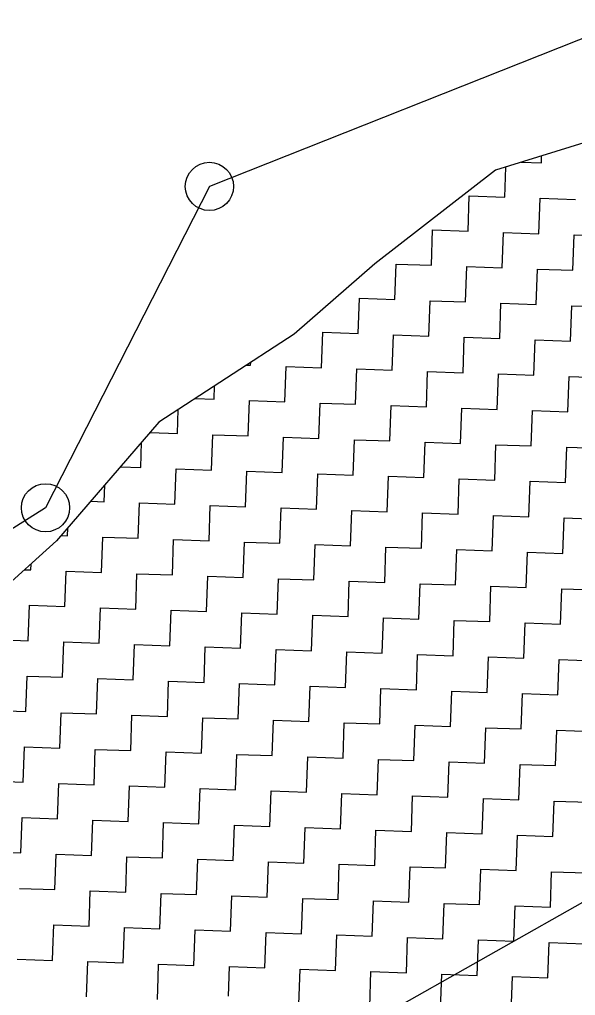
# Model space of a CAD drawing. Header units: metres. Extents: x 287345 to 291891, y 1993918 to 1999987.
# Drawn here: x 289560.5 to 289718.4, y 1999291.8 to 1999569.2 of the extents above; entities that cross this region are included whole.
import ezdxf

# ---------------------------------------------------------------- set-up
doc = ezdxf.new("R2010")
doc.units = ezdxf.units.M
doc.header["$MEASUREMENT"] = 0
for name, color, linetype in [('POLY_HATCH', 12, 'Continuous'), ('POLY_PARCEL', 6, 'Continuous'), ('V_BOUND_LINE', 7, 'Continuous')]:
    doc.layers.add(name, color=color, linetype=linetype)

msp = doc.modelspace()

# ---------------------------------------------------------------- linework, layer by layer
for centre in [(289614.45, 1999521.72), (289567.89, 1999430.39)]:
    msp.add_circle(centre, 6.85)
at = {"layer": 'POLY_HATCH'}
for p, q in [((289747.77, 1999542.56), (289695.75, 1999526.34)), ((289695.75, 1999526.34), (289661.44, 1999499.76)), ((289661.44, 1999499.76), (289638.48, 1999479.73)), ((289638.48, 1999479.73), (289600.06, 1999454.69)), ((289600.06, 1999454.69), (289571.05, 1999420.97)), ((289571.05, 1999420.97), (289527.97, 1999382.2))]:
    msp.add_line(p, q, dxfattribs=at)
at = {"layer": 'POLY_HATCH', "linetype": 'Continuous'}
for p, q in [((289708.74, 1999528.4), (289708.81, 1999530.41)), ((289698.32, 1999518.7), (289698.63, 1999527.24)), ((289703, 1999528.6), (289708.74, 1999528.4)), ((289687.91, 1999509), (289688.27, 1999519.06)), ((289688.27, 1999519.06), (289698.32, 1999518.7)), ((289708.02, 1999508.29), (289708.38, 1999518.35)), ((289708.38, 1999518.35), (289718.43, 1999517.99)), ((289677.5, 1999499.3), (289677.86, 1999509.36)), ((289677.86, 1999509.36), (289687.91, 1999509)), ((289697.61, 1999498.59), (289697.97, 1999508.65)), ((289697.97, 1999508.65), (289708.02, 1999508.29)), ((289717.72, 1999497.88), (289718.08, 1999507.93)), ((289718.08, 1999507.93), (289728.13, 1999507.58)), ((289667.09, 1999489.6), (289667.45, 1999499.66)), ((289667.45, 1999499.66), (289677.5, 1999499.3)), ((289687.2, 1999488.89), (289687.56, 1999498.95)), ((289687.56, 1999498.95), (289697.61, 1999498.59)), ((289707.31, 1999488.18), (289707.67, 1999498.24)), ((289707.67, 1999498.24), (289717.72, 1999497.88)), ((289656.68, 1999479.91), (289657.04, 1999489.96)), ((289657.04, 1999489.96), (289667.09, 1999489.6)), ((289676.79, 1999479.19), (289677.15, 1999489.25)), ((289677.15, 1999489.25), (289687.2, 1999488.89)), ((289696.9, 1999478.48), (289697.26, 1999488.54)), ((289697.26, 1999488.54), (289707.31, 1999488.18)), ((289717.01, 1999477.77), (289717.37, 1999487.83)), ((289717.37, 1999487.83), (289727.42, 1999487.47)), ((289646.27, 1999470.21), (289646.63, 1999480.26)), ((289646.63, 1999480.26), (289656.68, 1999479.91)), ((289666.38, 1999469.5), (289666.74, 1999479.55)), ((289666.74, 1999479.55), (289676.79, 1999479.19)), ((289686.49, 1999468.78), (289686.85, 1999478.84)), ((289686.85, 1999478.84), (289696.9, 1999478.48)), ((289706.6, 1999468.07), (289706.96, 1999478.13)), ((289706.96, 1999478.13), (289717.01, 1999477.77)), ((289625.02, 1999470.96), (289626.16, 1999470.92)), ((289626.16, 1999470.92), (289626.19, 1999471.72)), ((289635.86, 1999460.51), (289636.22, 1999470.56)), ((289636.22, 1999470.56), (289646.27, 1999470.21)), ((289655.97, 1999459.8), (289656.33, 1999469.85)), ((289656.33, 1999469.85), (289666.38, 1999469.5)), ((289676.08, 1999459.09), (289676.44, 1999469.14)), ((289676.44, 1999469.14), (289686.49, 1999468.78)), ((289696.19, 1999458.37), (289696.55, 1999468.43)), ((289696.55, 1999468.43), (289706.6, 1999468.07)), ((289716.3, 1999457.66), (289716.65, 1999467.72)), ((289716.65, 1999467.72), (289726.71, 1999467.36)), ((289615.75, 1999461.22), (289615.89, 1999465.01)), ((289610.37, 1999461.41), (289615.75, 1999461.22)), ((289625.45, 1999450.81), (289625.81, 1999460.86)), ((289625.81, 1999460.86), (289635.86, 1999460.51)), ((289645.56, 1999450.1), (289645.92, 1999460.15)), ((289645.92, 1999460.15), (289655.97, 1999459.8)), ((289605.34, 1999451.52), (289605.58, 1999458.29)), ((289665.67, 1999449.39), (289666.03, 1999459.44)), ((289666.03, 1999459.44), (289676.08, 1999459.09)), ((289685.78, 1999448.68), (289686.14, 1999458.73)), ((289686.14, 1999458.73), (289696.19, 1999458.37)), ((289705.89, 1999447.96), (289706.24, 1999458.02)), ((289706.24, 1999458.02), (289716.3, 1999457.66)), ((289597.57, 1999451.8), (289605.34, 1999451.52)), ((289594.93, 1999441.82), (289595.19, 1999449.03)), ((289615.04, 1999441.11), (289615.4, 1999451.17)), ((289615.4, 1999451.17), (289625.45, 1999450.81)), ((289635.15, 1999440.4), (289635.51, 1999450.45)), ((289635.51, 1999450.45), (289645.56, 1999450.1)), ((289655.26, 1999439.69), (289655.62, 1999449.74)), ((289655.62, 1999449.74), (289665.67, 1999449.39)), ((289675.37, 1999438.98), (289675.73, 1999449.03)), ((289675.73, 1999449.03), (289685.78, 1999448.68)), ((289695.48, 1999438.27), (289695.83, 1999448.32)), ((289695.83, 1999448.32), (289705.89, 1999447.96)), ((289715.59, 1999437.55), (289715.94, 1999447.61)), ((289715.94, 1999447.61), (289726, 1999447.25)), ((289589.17, 1999442.03), (289594.93, 1999441.82)), ((289604.63, 1999431.41), (289604.99, 1999441.47)), ((289604.99, 1999441.47), (289615.04, 1999441.11)), ((289624.74, 1999430.7), (289625.1, 1999440.76)), ((289625.1, 1999440.76), (289635.15, 1999440.4)), ((289644.85, 1999429.99), (289645.21, 1999440.04)), ((289645.21, 1999440.04), (289655.26, 1999439.69)), ((289664.96, 1999429.28), (289665.32, 1999439.33)), ((289665.32, 1999439.33), (289675.37, 1999438.98)), ((289685.07, 1999428.57), (289685.42, 1999438.62)), ((289685.42, 1999438.62), (289695.48, 1999438.27)), ((289705.18, 1999427.85), (289705.53, 1999437.91)), ((289705.53, 1999437.91), (289715.59, 1999437.55)), ((289584.52, 1999432.12), (289584.69, 1999436.82)), ((289580.76, 1999432.26), (289584.52, 1999432.12)), ((289594.22, 1999421.71), (289594.58, 1999431.77)), ((289594.58, 1999431.77), (289604.63, 1999431.41)), ((289614.33, 1999421), (289614.69, 1999431.06)), ((289614.69, 1999431.06), (289624.74, 1999430.7)), ((289634.44, 1999420.29), (289634.8, 1999430.35)), ((289634.8, 1999430.35), (289644.85, 1999429.99)), ((289654.55, 1999419.58), (289654.9, 1999429.63)), ((289654.9, 1999429.63), (289664.96, 1999429.28)), ((289674.66, 1999418.87), (289675.01, 1999428.92)), ((289675.01, 1999428.92), (289685.07, 1999428.57)), ((289694.77, 1999418.16), (289695.12, 1999428.21)), ((289695.12, 1999428.21), (289705.18, 1999427.85)), ((289714.88, 1999417.44), (289715.23, 1999427.5)), ((289715.23, 1999427.5), (289725.29, 1999427.14)), ((289574.11, 1999422.43), (289574.19, 1999424.62)), ((289572.36, 1999422.49), (289574.11, 1999422.43)), ((289583.81, 1999412.02), (289584.17, 1999422.07)), ((289584.17, 1999422.07), (289594.22, 1999421.71)), ((289603.92, 1999411.3), (289604.28, 1999421.36)), ((289604.28, 1999421.36), (289614.33, 1999421)), ((289624.03, 1999410.59), (289624.39, 1999420.65)), ((289624.39, 1999420.65), (289634.44, 1999420.29)), ((289644.14, 1999409.88), (289644.49, 1999419.94)), ((289644.49, 1999419.94), (289654.55, 1999419.58)), ((289664.25, 1999409.17), (289664.6, 1999419.22)), ((289664.6, 1999419.22), (289674.66, 1999418.87)), ((289684.36, 1999408.46), (289684.71, 1999418.51)), ((289684.71, 1999418.51), (289694.77, 1999418.16)), ((289704.47, 1999407.75), (289704.82, 1999417.8)), ((289704.82, 1999417.8), (289714.88, 1999417.44)), ((289561.96, 1999412.79), (289563.7, 1999412.73)), ((289563.7, 1999412.73), (289563.76, 1999414.41)), ((289573.4, 1999402.32), (289573.76, 1999412.37)), ((289573.76, 1999412.37), (289583.81, 1999412.02)), ((289593.51, 1999401.61), (289593.87, 1999411.66)), ((289593.87, 1999411.66), (289603.92, 1999411.3)), ((289613.62, 1999400.89), (289613.98, 1999410.95)), ((289613.98, 1999410.95), (289624.03, 1999410.59)), ((289633.73, 1999400.18), (289634.08, 1999410.24)), ((289634.08, 1999410.24), (289644.14, 1999409.88)), ((289653.84, 1999399.47), (289654.19, 1999409.52)), ((289654.19, 1999409.52), (289664.25, 1999409.17)), ((289673.95, 1999398.76), (289674.3, 1999408.81)), ((289674.3, 1999408.81), (289684.36, 1999408.46)), ((289694.06, 1999398.05), (289694.41, 1999408.1)), ((289694.41, 1999408.1), (289704.47, 1999407.75)), ((289714.16, 1999397.34), (289714.52, 1999407.39)), ((289714.52, 1999407.39), (289724.57, 1999407.03)), ((289562.99, 1999392.62), (289563.35, 1999402.67)), ((289563.35, 1999402.67), (289573.4, 1999402.32)), ((289583.1, 1999391.91), (289583.46, 1999401.96)), ((289583.46, 1999401.96), (289593.51, 1999401.61)), ((289603.21, 1999391.19), (289603.56, 1999401.25)), ((289603.56, 1999401.25), (289613.62, 1999400.89)), ((289623.32, 1999390.48), (289623.67, 1999400.54)), ((289623.67, 1999400.54), (289633.73, 1999400.18)), ((289643.43, 1999389.77), (289643.78, 1999399.83)), ((289643.78, 1999399.83), (289653.84, 1999399.47)), ((289663.54, 1999389.06), (289663.89, 1999399.11)), ((289663.89, 1999399.11), (289673.95, 1999398.76)), ((289683.65, 1999388.35), (289684, 1999398.4)), ((289684, 1999398.4), (289694.06, 1999398.05)), ((289703.75, 1999387.64), (289704.11, 1999397.69)), ((289704.11, 1999397.69), (289714.16, 1999397.34)), ((289552.94, 1999392.97), (289562.99, 1999392.62)), ((289572.69, 1999382.21), (289573.05, 1999392.26)), ((289573.05, 1999392.26), (289583.1, 1999391.91)), ((289592.8, 1999381.5), (289593.15, 1999391.55)), ((289593.15, 1999391.55), (289603.21, 1999391.19)), ((289612.91, 1999380.78), (289613.26, 1999390.84)), ((289613.26, 1999390.84), (289623.32, 1999390.48)), ((289633.02, 1999380.07), (289633.37, 1999390.13)), ((289633.37, 1999390.13), (289643.43, 1999389.77)), ((289653.13, 1999379.36), (289653.48, 1999389.42)), ((289653.48, 1999389.42), (289663.54, 1999389.06)), ((289673.23, 1999378.65), (289673.59, 1999388.7)), ((289673.59, 1999388.7), (289683.65, 1999388.35)), ((289693.34, 1999377.94), (289693.7, 1999387.99)), ((289693.7, 1999387.99), (289703.75, 1999387.64)), ((289713.45, 1999377.23), (289713.81, 1999387.28)), ((289713.81, 1999387.28), (289723.86, 1999386.93)), ((289562.28, 1999372.51), (289562.64, 1999382.56)), ((289562.64, 1999382.56), (289572.69, 1999382.21)), ((289582.39, 1999371.8), (289582.74, 1999381.85)), ((289582.74, 1999381.85), (289592.8, 1999381.5)), ((289602.5, 1999371.09), (289602.85, 1999381.14)), ((289602.85, 1999381.14), (289612.91, 1999380.78)), ((289622.61, 1999370.37), (289622.96, 1999380.43)), ((289622.96, 1999380.43), (289633.02, 1999380.07)), ((289642.72, 1999369.66), (289643.07, 1999379.72)), ((289643.07, 1999379.72), (289653.13, 1999379.36)), ((289662.82, 1999368.95), (289663.18, 1999379.01)), ((289663.18, 1999379.01), (289673.23, 1999378.65)), ((289682.93, 1999368.24), (289683.29, 1999378.29)), ((289683.29, 1999378.29), (289693.34, 1999377.94)), ((289703.04, 1999367.53), (289703.4, 1999377.58)), ((289703.4, 1999377.58), (289713.45, 1999377.23)), ((289552.23, 1999372.86), (289562.28, 1999372.51)), ((289571.98, 1999362.1), (289572.33, 1999372.15)), ((289572.33, 1999372.15), (289582.39, 1999371.8)), ((289592.09, 1999361.39), (289592.44, 1999371.44)), ((289592.44, 1999371.44), (289602.5, 1999371.09)), ((289612.2, 1999360.68), (289612.55, 1999370.73)), ((289612.55, 1999370.73), (289622.61, 1999370.37)), ((289632.31, 1999359.96), (289632.66, 1999370.02)), ((289632.66, 1999370.02), (289642.72, 1999369.66)), ((289652.41, 1999359.25), (289652.77, 1999369.31)), ((289652.77, 1999369.31), (289662.82, 1999368.95)), ((289672.52, 1999358.54), (289672.88, 1999368.6)), ((289672.88, 1999368.6), (289682.93, 1999368.24)), ((289692.63, 1999357.83), (289692.99, 1999367.88)), ((289692.99, 1999367.88), (289703.04, 1999367.53)), ((289712.74, 1999357.12), (289713.1, 1999367.17)), ((289713.1, 1999367.17), (289723.15, 1999366.82)), ((289561.57, 1999352.4), (289561.92, 1999362.45)), ((289561.92, 1999362.45), (289571.98, 1999362.1)), ((289581.68, 1999351.69), (289582.03, 1999361.74)), ((289582.03, 1999361.74), (289592.09, 1999361.39)), ((289601.79, 1999350.98), (289602.14, 1999361.03)), ((289602.14, 1999361.03), (289612.2, 1999360.68)), ((289621.89, 1999350.27), (289622.25, 1999360.32)), ((289622.25, 1999360.32), (289632.31, 1999359.96)), ((289642, 1999349.55), (289642.36, 1999359.61)), ((289642.36, 1999359.61), (289652.41, 1999359.25)), ((289662.11, 1999348.84), (289662.47, 1999358.9)), ((289662.47, 1999358.9), (289672.52, 1999358.54)), ((289682.22, 1999348.13), (289682.58, 1999358.18)), ((289682.58, 1999358.18), (289692.63, 1999357.83)), ((289702.33, 1999347.42), (289702.69, 1999357.47)), ((289702.69, 1999357.47), (289712.74, 1999357.12)), ((289551.51, 1999352.76), (289561.57, 1999352.4)), ((289571.27, 1999341.99), (289571.62, 1999352.04)), ((289571.62, 1999352.04), (289581.68, 1999351.69)), ((289591.38, 1999341.28), (289591.73, 1999351.33)), ((289591.73, 1999351.33), (289601.79, 1999350.98)), ((289611.48, 1999340.57), (289611.84, 1999350.62)), ((289611.84, 1999350.62), (289621.89, 1999350.27)), ((289631.59, 1999339.85), (289631.95, 1999349.91)), ((289631.95, 1999349.91), (289642, 1999349.55)), ((289651.7, 1999339.14), (289652.06, 1999349.2)), ((289652.06, 1999349.2), (289662.11, 1999348.84)), ((289671.81, 1999338.43), (289672.17, 1999348.49)), ((289672.17, 1999348.49), (289682.22, 1999348.13)), ((289691.92, 1999337.72), (289692.28, 1999347.77)), ((289692.28, 1999347.77), (289702.33, 1999347.42)), ((289712.03, 1999337.01), (289712.39, 1999347.06)), ((289712.39, 1999347.06), (289722.44, 1999346.71)), ((289560.86, 1999332.29), (289561.21, 1999342.35)), ((289561.21, 1999342.35), (289571.27, 1999341.99)), ((289580.97, 1999331.58), (289581.32, 1999341.63)), ((289581.32, 1999341.63), (289591.38, 1999341.28)), ((289601.07, 1999330.87), (289601.43, 1999340.92)), ((289601.43, 1999340.92), (289611.48, 1999340.57)), ((289621.18, 1999330.16), (289621.54, 1999340.21)), ((289621.54, 1999340.21), (289631.59, 1999339.85)), ((289641.29, 1999329.44), (289641.65, 1999339.5)), ((289641.65, 1999339.5), (289651.7, 1999339.14)), ((289661.4, 1999328.73), (289661.76, 1999338.79)), ((289661.76, 1999338.79), (289671.81, 1999338.43)), ((289681.51, 1999328.02), (289681.87, 1999338.08)), ((289681.87, 1999338.08), (289691.92, 1999337.72)), ((289701.62, 1999327.31), (289701.98, 1999337.36)), ((289701.98, 1999337.36), (289712.03, 1999337.01)), ((289550.8, 1999332.65), (289560.86, 1999332.29)), ((289570.56, 1999321.88), (289570.91, 1999331.94)), ((289570.91, 1999331.94), (289580.97, 1999331.58)), ((289590.66, 1999321.17), (289591.02, 1999331.22)), ((289591.02, 1999331.22), (289601.07, 1999330.87)), ((289610.77, 1999320.46), (289611.13, 1999330.51)), ((289611.13, 1999330.51), (289621.18, 1999330.16)), ((289630.88, 1999319.75), (289631.24, 1999329.8)), ((289631.24, 1999329.8), (289641.29, 1999329.44)), ((289650.99, 1999319.03), (289651.35, 1999329.09)), ((289651.35, 1999329.09), (289661.4, 1999328.73)), ((289671.1, 1999318.32), (289671.46, 1999328.38)), ((289671.46, 1999328.38), (289681.51, 1999328.02)), ((289691.21, 1999317.61), (289691.56, 1999327.67)), ((289691.56, 1999327.67), (289701.62, 1999327.31)), ((289711.32, 1999316.9), (289711.67, 1999326.95)), ((289711.67, 1999326.95), (289721.73, 1999326.6)), ((289560.5, 1999322.24), (289570.56, 1999321.88)), ((289580.25, 1999311.47), (289580.61, 1999321.52)), ((289580.61, 1999321.52), (289590.66, 1999321.17)), ((289600.36, 1999310.76), (289600.72, 1999320.81)), ((289600.72, 1999320.81), (289610.77, 1999320.46)), ((289620.47, 1999310.05), (289620.83, 1999320.1)), ((289620.83, 1999320.1), (289630.88, 1999319.75)), ((289640.58, 1999309.34), (289640.94, 1999319.39)), ((289640.94, 1999319.39), (289650.99, 1999319.03)), ((289660.69, 1999308.62), (289661.05, 1999318.68)), ((289661.05, 1999318.68), (289671.1, 1999318.32)), ((289680.8, 1999307.91), (289681.15, 1999317.97)), ((289681.15, 1999317.97), (289691.21, 1999317.61)), ((289700.91, 1999307.2), (289701.26, 1999317.26)), ((289701.26, 1999317.26), (289711.32, 1999316.9)), ((289569.95, 1999304.68), (289570.2, 1999311.83)), ((289570.2, 1999311.83), (289580.25, 1999311.47)), ((289589.95, 1999301.06), (289590.31, 1999311.11)), ((289590.31, 1999311.11), (289600.36, 1999310.76)), ((289610.06, 1999300.35), (289610.42, 1999310.4)), ((289610.42, 1999310.4), (289620.47, 1999310.05)), ((289630.17, 1999299.64), (289630.53, 1999309.69)), ((289630.53, 1999309.69), (289640.58, 1999309.34)), ((289650.28, 1999298.93), (289650.64, 1999308.98)), ((289650.64, 1999308.98), (289660.69, 1999308.62)), ((289670.39, 1999298.21), (289670.74, 1999308.27)), ((289670.74, 1999308.27), (289680.8, 1999307.91)), ((289690.5, 1999297.5), (289690.85, 1999307.56)), ((289690.85, 1999307.56), (289700.91, 1999307.2)), ((289569.84, 1999301.77), (289569.95, 1999304.68)), ((289710.61, 1999296.79), (289710.96, 1999306.85)), ((289710.96, 1999306.85), (289721.02, 1999306.49)), ((289559.79, 1999302.13), (289569.84, 1999301.77)), ((289579.54, 1999291.36), (289579.9, 1999301.42)), ((289579.9, 1999301.42), (289582.8, 1999301.31)), ((289582.8, 1999301.31), (289589.95, 1999301.06)), ((289599.87, 1999296.84), (289600.01, 1999300.7)), ((289600.01, 1999300.7), (289610.06, 1999300.35)), ((289619.82, 1999291.61), (289620.12, 1999299.99)), ((289620.12, 1999299.99), (289630.17, 1999299.64)), ((289639.87, 1999289.23), (289640.22, 1999299.28)), ((289640.22, 1999299.28), (289650.28, 1999298.93)), ((289599.65, 1999290.65), (289599.87, 1999296.84)), ((289659.98, 1999288.52), (289660.33, 1999298.57)), ((289660.33, 1999298.57), (289670.39, 1999298.21)), ((289680.09, 1999287.8), (289680.44, 1999297.86)), ((289680.44, 1999297.86), (289690.5, 1999297.5)), ((289700.2, 1999287.09), (289700.55, 1999297.15)), ((289700.55, 1999297.15), (289710.61, 1999296.79))]:
    msp.add_line(p, q, dxfattribs=at)
at = {"layer": 'POLY_PARCEL'}
msp.add_line((289846.81, 1999389.56), (289642.14, 1999274.02), dxfattribs=at)
at = {"layer": 'V_BOUND_LINE'}
for p, q in [((289733.9, 1999569.15), (289614.45, 1999521.72)), ((289614.45, 1999521.72), (289567.89, 1999430.39)), ((289567.89, 1999430.39), (289313.61, 1999269.81))]:
    msp.add_line(p, q, dxfattribs=at)

doc.saveas('drawing.dxf')
